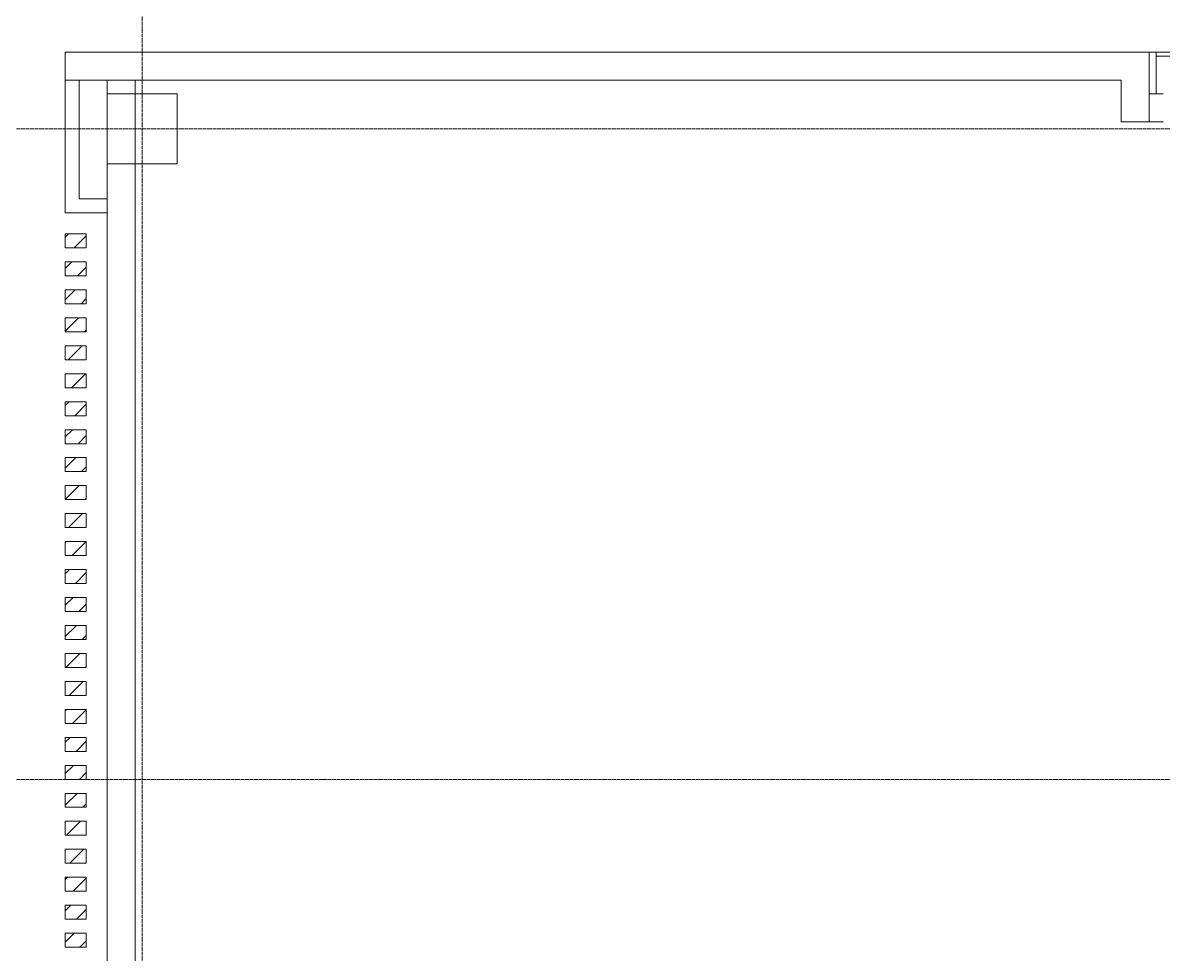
# Model space of a CAD drawing. Header units: millimetres. Extents: x 147592 to 200208, y -27981 to 8299.
# Drawn here: x 155746 to 163900, y -5900 to 759 of the extents above; entities that cross this region are included whole.
import ezdxf

# ---------------------------------------------------------------- set-up
doc = ezdxf.new("R2010")
doc.units = ezdxf.units.MM
doc.linetypes.add('轴网线', pattern=[22.24, 12.7, -3.18, 3.18, -3.18])
for name, color, linetype, lineweight in [('A-GLAZ-CWMG-MCUT', 7, 'Continuous', 13), ('A-GLAZ-CWMG-OTLN', 7, 'Continuous', 5), ('A-WALL-____-MCUT', 7, 'Continuous', 13), ('S-COLS-____-MCUT', 7, 'Continuous', 5), ('S-GRID-____-OTLN', 7, 'Continuous', 5)]:
    doc.layers.add(name, color=color, linetype=linetype, lineweight=lineweight)

# ---------------------------------------------------------------- blocks, each defined once
blk = doc.blocks.new('矩形竖梃 - 100_100mm 木色铝方通-V90-三层给排水_消防平面图')
at = {"layer": 'A-GLAZ-CWMG-OTLN', "true_color": 0x515151}
h = blk.add_hatch(dxfattribs=at)
h.set_pattern_fill('FP_92', color=251, style=0, pattern_type=2)
h.set_pattern_definition([(45, (5800, -156050.01), (-70.71068, 70.71068), [])])
h.paths.add_polyline_path([(-50, 150), (50, 150), (50, 0), (-50, 0)], flags=0)
at = {"layer": 'A-GLAZ-CWMG-MCUT', "color": 251, "lineweight": 5, "true_color": 0x515151}
for p, q in [((-50, 150), (50, 150)), ((-50, 0), (-50, 150)), ((50, 150), (50, 0)), ((50, 0), (-50, 0))]:
    blk.add_line(p, q, dxfattribs=at)
blk = doc.blocks.new('矩形竖梃 - 100_100mm 木色铝方通-V91-三层给排水_消防平面图')
at = {"layer": 'A-GLAZ-CWMG-OTLN', "true_color": 0x515151}
h = blk.add_hatch(dxfattribs=at)
h.set_pattern_fill('FP_93', color=251, style=0, pattern_type=2)
h.set_pattern_definition([(45, (5600, -156050.01), (-70.71068, 70.71068), [])])
h.paths.add_polyline_path([(-50, 150), (50, 150), (50, 0), (-50, 0)], flags=0)
at = {"layer": 'A-GLAZ-CWMG-MCUT', "color": 251, "lineweight": 5, "true_color": 0x515151}
for p, q in [((-50, 150), (50, 150)), ((-50, 0), (-50, 150)), ((50, 150), (50, 0)), ((50, 0), (-50, 0))]:
    blk.add_line(p, q, dxfattribs=at)
blk = doc.blocks.new('矩形竖梃 - 100_100mm 木色铝方通-V92-三层给排水_消防平面图')
at = {"layer": 'A-GLAZ-CWMG-OTLN', "true_color": 0x515151}
h = blk.add_hatch(dxfattribs=at)
h.set_pattern_fill('FP_94', color=251, style=0, pattern_type=2)
h.set_pattern_definition([(45, (5400, -156050.01), (-70.71068, 70.71068), [])])
h.paths.add_polyline_path([(-50, 150), (50, 150), (50, 0), (-50, 0)], flags=0)
at = {"layer": 'A-GLAZ-CWMG-MCUT', "color": 251, "lineweight": 5, "true_color": 0x515151}
for p, q in [((-50, 150), (50, 150)), ((-50, 0), (-50, 150)), ((50, 150), (50, 0)), ((50, 0), (-50, 0))]:
    blk.add_line(p, q, dxfattribs=at)
blk = doc.blocks.new('矩形竖梃 - 100_100mm 木色铝方通-V93-三层给排水_消防平面图')
at = {"layer": 'A-GLAZ-CWMG-OTLN', "true_color": 0x515151}
h = blk.add_hatch(dxfattribs=at)
h.set_pattern_fill('FP_95', color=251, style=0, pattern_type=2)
h.set_pattern_definition([(45, (5200, -156050.01), (-70.71068, 70.71068), [])])
h.paths.add_polyline_path([(-50, 150), (50, 150), (50, 0), (-50, 0)], flags=0)
at = {"layer": 'A-GLAZ-CWMG-MCUT', "color": 251, "lineweight": 5, "true_color": 0x515151}
for p, q in [((-50, 150), (50, 150)), ((-50, 0), (-50, 150)), ((50, 150), (50, 0)), ((50, 0), (-50, 0))]:
    blk.add_line(p, q, dxfattribs=at)
blk = doc.blocks.new('矩形竖梃 - 100_100mm 木色铝方通-V94-三层给排水_消防平面图')
at = {"layer": 'A-GLAZ-CWMG-OTLN', "true_color": 0x515151}
h = blk.add_hatch(dxfattribs=at)
h.set_pattern_fill('FP_96', color=251, style=0, pattern_type=2)
h.set_pattern_definition([(45, (5000, -156050.01), (-70.71068, 70.71068), [])])
h.paths.add_polyline_path([(-50, 150), (50, 150), (50, 0), (-50, 0)], flags=0)
at = {"layer": 'A-GLAZ-CWMG-MCUT', "color": 251, "lineweight": 5, "true_color": 0x515151}
for p, q in [((-50, 150), (50, 150)), ((-50, 0), (-50, 150)), ((50, 150), (50, 0)), ((50, 0), (-50, 0))]:
    blk.add_line(p, q, dxfattribs=at)
blk = doc.blocks.new('矩形竖梃 - 100_100mm 木色铝方通-V95-三层给排水_消防平面图')
at = {"layer": 'A-GLAZ-CWMG-OTLN', "true_color": 0x515151}
h = blk.add_hatch(dxfattribs=at)
h.set_pattern_fill('FP_97', color=251, style=0, pattern_type=2)
h.set_pattern_definition([(45, (4800, -156050.01), (-70.71068, 70.71068), [])])
h.paths.add_polyline_path([(-50, 150), (50, 150), (50, 0), (-50, 0)], flags=0)
at = {"layer": 'A-GLAZ-CWMG-MCUT', "color": 251, "lineweight": 5, "true_color": 0x515151}
for p, q in [((-50, 150), (50, 150)), ((-50, 0), (-50, 150)), ((50, 150), (50, 0)), ((50, 0), (-50, 0))]:
    blk.add_line(p, q, dxfattribs=at)
blk = doc.blocks.new('矩形竖梃 - 100_100mm 木色铝方通-V96-三层给排水_消防平面图')
at = {"layer": 'A-GLAZ-CWMG-OTLN', "true_color": 0x515151}
h = blk.add_hatch(dxfattribs=at)
h.set_pattern_fill('FP_98', color=251, style=0, pattern_type=2)
h.set_pattern_definition([(45, (4600, -156050.01), (-70.71068, 70.71068), [])])
h.paths.add_polyline_path([(-50, 150), (50, 150), (50, 0), (-50, 0)], flags=0)
at = {"layer": 'A-GLAZ-CWMG-MCUT', "color": 251, "lineweight": 5, "true_color": 0x515151}
for p, q in [((-50, 150), (50, 150)), ((-50, 0), (-50, 150)), ((50, 150), (50, 0)), ((50, 0), (-50, 0))]:
    blk.add_line(p, q, dxfattribs=at)
blk = doc.blocks.new('矩形竖梃 - 100_100mm 木色铝方通-V97-三层给排水_消防平面图')
at = {"layer": 'A-GLAZ-CWMG-OTLN', "true_color": 0x515151}
h = blk.add_hatch(dxfattribs=at)
h.set_pattern_fill('FP_99', color=251, style=0, pattern_type=2)
h.set_pattern_definition([(45, (4400, -156050.01), (-70.71068, 70.71068), [])])
h.paths.add_polyline_path([(-50, 150), (50, 150), (50, 0), (-50, 0)], flags=0)
at = {"layer": 'A-GLAZ-CWMG-MCUT', "color": 251, "lineweight": 5, "true_color": 0x515151}
for p, q in [((-50, 150), (50, 150)), ((-50, 0), (-50, 150)), ((50, 150), (50, 0)), ((50, 0), (-50, 0))]:
    blk.add_line(p, q, dxfattribs=at)
blk = doc.blocks.new('矩形竖梃 - 100_100mm 木色铝方通-V98-三层给排水_消防平面图')
at = {"layer": 'A-GLAZ-CWMG-OTLN', "true_color": 0x515151}
h = blk.add_hatch(dxfattribs=at)
h.set_pattern_fill('FP_100', color=251, style=0, pattern_type=2)
h.set_pattern_definition([(45, (4200, -156050.01), (-70.71068, 70.71068), [])])
h.paths.add_polyline_path([(-50, 150), (50, 150), (50, 0), (-50, 0)], flags=0)
at = {"layer": 'A-GLAZ-CWMG-MCUT', "color": 251, "lineweight": 5, "true_color": 0x515151}
for p, q in [((-50, 150), (50, 150)), ((-50, 0), (-50, 150)), ((50, 150), (50, 0)), ((50, 0), (-50, 0))]:
    blk.add_line(p, q, dxfattribs=at)
blk = doc.blocks.new('矩形竖梃 - 100_100mm 木色铝方通-V99-三层给排水_消防平面图')
at = {"layer": 'A-GLAZ-CWMG-OTLN', "true_color": 0x515151}
h = blk.add_hatch(dxfattribs=at)
h.set_pattern_fill('FP_101', color=251, style=0, pattern_type=2)
h.set_pattern_definition([(45, (4000, -156050.01), (-70.71068, 70.71068), [])])
h.paths.add_polyline_path([(-50, 150), (50, 150), (50, 0), (-50, 0)], flags=0)
at = {"layer": 'A-GLAZ-CWMG-MCUT', "color": 251, "lineweight": 5, "true_color": 0x515151}
for p, q in [((-50, 150), (50, 150)), ((-50, 0), (-50, 150)), ((50, 150), (50, 0)), ((50, 0), (-50, 0))]:
    blk.add_line(p, q, dxfattribs=at)
blk = doc.blocks.new('矩形竖梃 - 100_100mm 木色铝方通-V100-三层给排水_消防平面图')
at = {"layer": 'A-GLAZ-CWMG-OTLN', "true_color": 0x515151}
h = blk.add_hatch(dxfattribs=at)
h.set_pattern_fill('FP_102', color=251, style=0, pattern_type=2)
h.set_pattern_definition([(45, (3800, -156050.01), (-70.71068, 70.71068), [])])
h.paths.add_polyline_path([(-50, 150), (50, 150), (50, 0), (-50, 0)], flags=0)
at = {"layer": 'A-GLAZ-CWMG-MCUT', "color": 251, "lineweight": 5, "true_color": 0x515151}
for p, q in [((-50, 150), (50, 150)), ((-50, 0), (-50, 150)), ((50, 150), (50, 0)), ((50, 0), (-50, 0))]:
    blk.add_line(p, q, dxfattribs=at)
blk = doc.blocks.new('矩形竖梃 - 100_100mm 木色铝方通-V101-三层给排水_消防平面图')
at = {"layer": 'A-GLAZ-CWMG-OTLN', "true_color": 0x515151}
h = blk.add_hatch(dxfattribs=at)
h.set_pattern_fill('FP_103', color=251, style=0, pattern_type=2)
h.set_pattern_definition([(45, (3600, -156050.01), (-70.71068, 70.71068), [])])
h.paths.add_polyline_path([(-50, 150), (50, 150), (50, 0), (-50, 0)], flags=0)
at = {"layer": 'A-GLAZ-CWMG-MCUT', "color": 251, "lineweight": 5, "true_color": 0x515151}
for p, q in [((-50, 150), (50, 150)), ((-50, 0), (-50, 150)), ((50, 150), (50, 0)), ((50, 0), (-50, 0))]:
    blk.add_line(p, q, dxfattribs=at)
blk = doc.blocks.new('矩形竖梃 - 100_100mm 木色铝方通-V102-三层给排水_消防平面图')
at = {"layer": 'A-GLAZ-CWMG-OTLN', "true_color": 0x515151}
h = blk.add_hatch(dxfattribs=at)
h.set_pattern_fill('FP_104', color=251, style=0, pattern_type=2)
h.set_pattern_definition([(45, (3400, -156050.01), (-70.71068, 70.71068), [])])
h.paths.add_polyline_path([(-50, 150), (50, 150), (50, 0), (-50, 0)], flags=0)
at = {"layer": 'A-GLAZ-CWMG-MCUT', "color": 251, "lineweight": 5, "true_color": 0x515151}
for p, q in [((-50, 150), (50, 150)), ((-50, 0), (-50, 150)), ((50, 150), (50, 0)), ((50, 0), (-50, 0))]:
    blk.add_line(p, q, dxfattribs=at)
blk = doc.blocks.new('矩形竖梃 - 100_100mm 木色铝方通-V103-三层给排水_消防平面图')
at = {"layer": 'A-GLAZ-CWMG-OTLN', "true_color": 0x515151}
h = blk.add_hatch(dxfattribs=at)
h.set_pattern_fill('FP_105', color=251, style=0, pattern_type=2)
h.set_pattern_definition([(45, (3200, -156050.01), (-70.71068, 70.71068), [])])
h.paths.add_polyline_path([(-50, 150), (50, 150), (50, 0), (-50, 0)], flags=0)
at = {"layer": 'A-GLAZ-CWMG-MCUT', "color": 251, "lineweight": 5, "true_color": 0x515151}
for p, q in [((-50, 150), (50, 150)), ((-50, 0), (-50, 150)), ((50, 150), (50, 0)), ((50, 0), (-50, 0))]:
    blk.add_line(p, q, dxfattribs=at)
blk = doc.blocks.new('矩形竖梃 - 100_100mm 木色铝方通-V104-三层给排水_消防平面图')
at = {"layer": 'A-GLAZ-CWMG-OTLN', "true_color": 0x515151}
h = blk.add_hatch(dxfattribs=at)
h.set_pattern_fill('FP_106', color=251, style=0, pattern_type=2)
h.set_pattern_definition([(45, (3000, -156050.01), (-70.71068, 70.71068), [])])
h.paths.add_polyline_path([(-50, 150), (50, 150), (50, 0), (-50, 0)], flags=0)
at = {"layer": 'A-GLAZ-CWMG-MCUT', "color": 251, "lineweight": 5, "true_color": 0x515151}
for p, q in [((-50, 150), (50, 150)), ((-50, 0), (-50, 150)), ((50, 150), (50, 0)), ((50, 0), (-50, 0))]:
    blk.add_line(p, q, dxfattribs=at)
blk = doc.blocks.new('矩形竖梃 - 100_100mm 木色铝方通-V105-三层给排水_消防平面图')
at = {"layer": 'A-GLAZ-CWMG-OTLN', "true_color": 0x515151}
h = blk.add_hatch(dxfattribs=at)
h.set_pattern_fill('FP_107', color=251, style=0, pattern_type=2)
h.set_pattern_definition([(45, (2800, -156050.01), (-70.71068, 70.71068), [])])
h.paths.add_polyline_path([(-50, 150), (50, 150), (50, 0), (-50, 0)], flags=0)
at = {"layer": 'A-GLAZ-CWMG-MCUT', "color": 251, "lineweight": 5, "true_color": 0x515151}
for p, q in [((-50, 150), (50, 150)), ((-50, 0), (-50, 150)), ((50, 150), (50, 0)), ((50, 0), (-50, 0))]:
    blk.add_line(p, q, dxfattribs=at)
blk = doc.blocks.new('矩形竖梃 - 100_100mm 木色铝方通-V106-三层给排水_消防平面图')
at = {"layer": 'A-GLAZ-CWMG-OTLN', "true_color": 0x515151}
h = blk.add_hatch(dxfattribs=at)
h.set_pattern_fill('FP_108', color=251, style=0, pattern_type=2)
h.set_pattern_definition([(45, (2600, -156050.01), (-70.71068, 70.71068), [])])
h.paths.add_polyline_path([(-50, 150), (50, 150), (50, 0), (-50, 0)], flags=0)
at = {"layer": 'A-GLAZ-CWMG-MCUT', "color": 251, "lineweight": 5, "true_color": 0x515151}
for p, q in [((-50, 150), (50, 150)), ((-50, 0), (-50, 150)), ((50, 150), (50, 0)), ((50, 0), (-50, 0))]:
    blk.add_line(p, q, dxfattribs=at)
blk = doc.blocks.new('矩形竖梃 - 100_100mm 木色铝方通-V107-三层给排水_消防平面图')
at = {"layer": 'A-GLAZ-CWMG-OTLN', "true_color": 0x515151}
h = blk.add_hatch(dxfattribs=at)
h.set_pattern_fill('FP_109', color=251, style=0, pattern_type=2)
h.set_pattern_definition([(45, (2400, -156050.01), (-70.71068, 70.71068), [])])
h.paths.add_polyline_path([(-50, 150), (50, 150), (50, 0), (-50, 0)], flags=0)
at = {"layer": 'A-GLAZ-CWMG-MCUT', "color": 251, "lineweight": 5, "true_color": 0x515151}
for p, q in [((-50, 150), (50, 150)), ((-50, 0), (-50, 150)), ((50, 150), (50, 0)), ((50, 0), (-50, 0))]:
    blk.add_line(p, q, dxfattribs=at)
blk = doc.blocks.new('矩形竖梃 - 100_100mm 木色铝方通-V108-三层给排水_消防平面图')
at = {"layer": 'A-GLAZ-CWMG-OTLN', "true_color": 0x515151}
h = blk.add_hatch(dxfattribs=at)
h.set_pattern_fill('FP_110', color=251, style=0, pattern_type=2)
h.set_pattern_definition([(45, (2200, -156050.01), (-70.71068, 70.71068), [])])
h.paths.add_polyline_path([(-50, 150), (50, 150), (50, 0), (-50, 0)], flags=0)
at = {"layer": 'A-GLAZ-CWMG-MCUT', "color": 251, "lineweight": 5, "true_color": 0x515151}
for p, q in [((-50, 150), (50, 150)), ((-50, 0), (-50, 150)), ((50, 150), (50, 0)), ((50, 0), (-50, 0))]:
    blk.add_line(p, q, dxfattribs=at)
blk = doc.blocks.new('矩形竖梃 - 100_100mm 木色铝方通-V109-三层给排水_消防平面图')
at = {"layer": 'A-GLAZ-CWMG-OTLN', "true_color": 0x515151}
h = blk.add_hatch(dxfattribs=at)
h.set_pattern_fill('FP_111', color=251, style=0, pattern_type=2)
h.set_pattern_definition([(45, (2000, -156050.01), (-70.71068, 70.71068), [])])
h.paths.add_polyline_path([(-50, 150), (50, 150), (50, 0), (-50, 0)], flags=0)
at = {"layer": 'A-GLAZ-CWMG-MCUT', "color": 251, "lineweight": 5, "true_color": 0x515151}
for p, q in [((-50, 150), (50, 150)), ((-50, 0), (-50, 150)), ((50, 150), (50, 0)), ((50, 0), (-50, 0))]:
    blk.add_line(p, q, dxfattribs=at)
blk = doc.blocks.new('矩形竖梃 - 100_100mm 木色铝方通-V110-三层给排水_消防平面图')
at = {"layer": 'A-GLAZ-CWMG-OTLN', "true_color": 0x515151}
h = blk.add_hatch(dxfattribs=at)
h.set_pattern_fill('FP_112', color=251, style=0, pattern_type=2)
h.set_pattern_definition([(45, (1800, -156050.01), (-70.71068, 70.71068), [])])
h.paths.add_polyline_path([(-50, 150), (50, 150), (50, 0), (-50, 0)], flags=0)
at = {"layer": 'A-GLAZ-CWMG-MCUT', "color": 251, "lineweight": 5, "true_color": 0x515151}
for p, q in [((-50, 150), (50, 150)), ((-50, 0), (-50, 150)), ((50, 150), (50, 0)), ((50, 0), (-50, 0))]:
    blk.add_line(p, q, dxfattribs=at)
blk = doc.blocks.new('矩形竖梃 - 100_100mm 木色铝方通-V111-三层给排水_消防平面图')
at = {"layer": 'A-GLAZ-CWMG-OTLN', "true_color": 0x515151}
h = blk.add_hatch(dxfattribs=at)
h.set_pattern_fill('FP_113', color=251, style=0, pattern_type=2)
h.set_pattern_definition([(45, (1600, -156050.01), (-70.71068, 70.71068), [])])
h.paths.add_polyline_path([(-50, 150), (50, 150), (50, 0), (-50, 0)], flags=0)
at = {"layer": 'A-GLAZ-CWMG-MCUT', "color": 251, "lineweight": 5, "true_color": 0x515151}
for p, q in [((-50, 150), (50, 150)), ((-50, 0), (-50, 150)), ((50, 150), (50, 0)), ((50, 0), (-50, 0))]:
    blk.add_line(p, q, dxfattribs=at)
blk = doc.blocks.new('矩形竖梃 - 100_100mm 木色铝方通-V112-三层给排水_消防平面图')
at = {"layer": 'A-GLAZ-CWMG-OTLN', "true_color": 0x515151}
h = blk.add_hatch(dxfattribs=at)
h.set_pattern_fill('FP_114', color=251, style=0, pattern_type=2)
h.set_pattern_definition([(45, (1400, -156050.01), (-70.71068, 70.71068), [])])
h.paths.add_polyline_path([(-50, 150), (50, 150), (50, 0), (-50, 0)], flags=0)
at = {"layer": 'A-GLAZ-CWMG-MCUT', "color": 251, "lineweight": 5, "true_color": 0x515151}
for p, q in [((-50, 150), (50, 150)), ((-50, 0), (-50, 150)), ((50, 150), (50, 0)), ((50, 0), (-50, 0))]:
    blk.add_line(p, q, dxfattribs=at)
blk = doc.blocks.new('矩形竖梃 - 100_100mm 木色铝方通-V113-三层给排水_消防平面图')
at = {"layer": 'A-GLAZ-CWMG-OTLN', "true_color": 0x515151}
h = blk.add_hatch(dxfattribs=at)
h.set_pattern_fill('FP_115', color=251, style=0, pattern_type=2)
h.set_pattern_definition([(45, (1200, -156050.01), (-70.71068, 70.71068), [])])
h.paths.add_polyline_path([(-50, 150), (50, 150), (50, 0), (-50, 0)], flags=0)
at = {"layer": 'A-GLAZ-CWMG-MCUT', "color": 251, "lineweight": 5, "true_color": 0x515151}
for p, q in [((-50, 150), (50, 150)), ((-50, 0), (-50, 150)), ((50, 150), (50, 0)), ((50, 0), (-50, 0))]:
    blk.add_line(p, q, dxfattribs=at)
blk = doc.blocks.new('矩形竖梃 - 100_100mm 木色铝方通-V114-三层给排水_消防平面图')
at = {"layer": 'A-GLAZ-CWMG-OTLN', "true_color": 0x515151}
h = blk.add_hatch(dxfattribs=at)
h.set_pattern_fill('FP_116', color=251, style=0, pattern_type=2)
h.set_pattern_definition([(45, (1000, -156050.01), (-70.71068, 70.71068), [])])
h.paths.add_polyline_path([(-50, 150), (50, 150), (50, 0), (-50, 0)], flags=0)
at = {"layer": 'A-GLAZ-CWMG-MCUT', "color": 251, "lineweight": 5, "true_color": 0x515151}
for p, q in [((-50, 150), (50, 150)), ((-50, 0), (-50, 150)), ((50, 150), (50, 0)), ((50, 0), (-50, 0))]:
    blk.add_line(p, q, dxfattribs=at)
blk = doc.blocks.new('矩形竖梃 - 100_100mm 木色铝方通-V115-三层给排水_消防平面图')
at = {"layer": 'A-GLAZ-CWMG-OTLN', "true_color": 0x515151}
h = blk.add_hatch(dxfattribs=at)
h.set_pattern_fill('FP_117', color=251, style=0, pattern_type=2)
h.set_pattern_definition([(45, (800, -156050.01), (-70.71068, 70.71068), [])])
h.paths.add_polyline_path([(-50, 150), (50, 150), (50, 0), (-50, 0)], flags=0)
at = {"layer": 'A-GLAZ-CWMG-MCUT', "color": 251, "lineweight": 5, "true_color": 0x515151}
for p, q in [((-50, 150), (50, 150)), ((-50, 0), (-50, 150)), ((50, 150), (50, 0)), ((50, 0), (-50, 0))]:
    blk.add_line(p, q, dxfattribs=at)
blk = doc.blocks.new('矩形竖梃 - 50_300mm 长方形-V187-三层给排水_消防平面图')
at = {"layer": 'A-GLAZ-CWMG-MCUT', "color": 251, "lineweight": 5, "true_color": 0x515151}
for p, q in [((-50, 0), (0, 0)), ((-50, -300), (-50, 0)), ((0, 0), (0, -300)), ((0, -300), (-50, -300))]:
    blk.add_line(p, q, dxfattribs=at)
blk = doc.blocks.new('矩形竖梃 - 30mm 正方形-1917557-三层给排水_消防平面图')
at = {"layer": 'A-GLAZ-CWMG-OTLN', "color": 251, "true_color": 0x515151}
for p, q in [((163850, 520), (163850, 550)), ((163850, 550), (164950, 550)), ((164950, 520), (163850, 520)), ((164950, 550), (164950, 520))]:
    blk.add_line(p, q, dxfattribs=at)
blk = doc.blocks.new('YXQH_AR_B9-20_rvt-1-三层给排水_消防平面图')
at = {"layer": 'A-WALL-____-MCUT', "color": 251, "lineweight": 5, "true_color": 0x515151}
for p, q in [((163600, 550), (156050, 550)), ((156050, 550), (156050, 350)), ((163800, 550), (163600, 550)), ((163800, 250), (163800, 550)), ((156050, 350), (156050, -600)), ((156150, 350), (156050, 350)), ((156150, 350), (156350, 350)), ((156150, -500), (156150, 350)), ((156350, 350), (156350, -500)), ((156550, 350), (156350, 350)), ((156550, -600), (156550, 350)), ((156550, 350), (163600, 350)), ((163600, 350), (163600, 50)), ((163900, 250), (163800, 250)), ((163800, 250), (163800, 50)), ((163600, 50), (163800, 50)), ((163800, 50), (163900, 50)), ((156350, -500), (156150, -500)), ((156350, -600), (156350, -500)), ((156050, -600), (156150, -600)), ((156150, -600), (156350, -600)), ((156350, -600), (156350, -8450)), ((156550, -8450), (156550, -600))]:
    blk.add_line(p, q, dxfattribs=at)
at = {"layer": 'S-GRID-____-OTLN', "color": 173, "linetype": '轴网线', "true_color": 0x5151ff}
for p, q in [((156600, 7499.5), (156600, -27181.2)), ((199020.5, 0), (148525.8, 0)), ((199020.5, -4650), (148525.8, -4650))]:
    blk.add_line(p, q, dxfattribs=at)
at = {"color": 251, "lineweight": 5, "true_color": 0x515151, "extrusion": (0, 0, -1)}
blk.add_blockref('矩形竖梃 - 50_300mm 长方形-V187-三层给排水_消防平面图', (-163800, 550), dxfattribs=at)
at = {"color": 251, "lineweight": 5, "true_color": 0x515151}
blk.add_blockref('矩形竖梃 - 30mm 正方形-1917557-三层给排水_消防平面图', (0, 0), dxfattribs=at)
at = {"color": 251, "lineweight": 5, "true_color": 0x515151, "extrusion": (0, 0, -1), "rotation": 90.00000000000011}
for name, p in [('矩形竖梃 - 100_100mm 木色铝方通-V115-三层给排水_消防平面图', (-156050, -800)), ('矩形竖梃 - 100_100mm 木色铝方通-V114-三层给排水_消防平面图', (-156050, -1000)), ('矩形竖梃 - 100_100mm 木色铝方通-V113-三层给排水_消防平面图', (-156050, -1200)), ('矩形竖梃 - 100_100mm 木色铝方通-V112-三层给排水_消防平面图', (-156050, -1400)), ('矩形竖梃 - 100_100mm 木色铝方通-V111-三层给排水_消防平面图', (-156050, -1600)), ('矩形竖梃 - 100_100mm 木色铝方通-V110-三层给排水_消防平面图', (-156050, -1800)), ('矩形竖梃 - 100_100mm 木色铝方通-V109-三层给排水_消防平面图', (-156050, -2000)), ('矩形竖梃 - 100_100mm 木色铝方通-V108-三层给排水_消防平面图', (-156050, -2200)), ('矩形竖梃 - 100_100mm 木色铝方通-V107-三层给排水_消防平面图', (-156050, -2400)), ('矩形竖梃 - 100_100mm 木色铝方通-V106-三层给排水_消防平面图', (-156050, -2600)), ('矩形竖梃 - 100_100mm 木色铝方通-V105-三层给排水_消防平面图', (-156050, -2800)), ('矩形竖梃 - 100_100mm 木色铝方通-V104-三层给排水_消防平面图', (-156050, -3000)), ('矩形竖梃 - 100_100mm 木色铝方通-V103-三层给排水_消防平面图', (-156050, -3200)), ('矩形竖梃 - 100_100mm 木色铝方通-V102-三层给排水_消防平面图', (-156050, -3400)), ('矩形竖梃 - 100_100mm 木色铝方通-V101-三层给排水_消防平面图', (-156050, -3600)), ('矩形竖梃 - 100_100mm 木色铝方通-V100-三层给排水_消防平面图', (-156050, -3800)), ('矩形竖梃 - 100_100mm 木色铝方通-V99-三层给排水_消防平面图', (-156050, -4000)), ('矩形竖梃 - 100_100mm 木色铝方通-V98-三层给排水_消防平面图', (-156050, -4200)), ('矩形竖梃 - 100_100mm 木色铝方通-V97-三层给排水_消防平面图', (-156050, -4400)), ('矩形竖梃 - 100_100mm 木色铝方通-V96-三层给排水_消防平面图', (-156050, -4600)), ('矩形竖梃 - 100_100mm 木色铝方通-V95-三层给排水_消防平面图', (-156050, -4800)), ('矩形竖梃 - 100_100mm 木色铝方通-V94-三层给排水_消防平面图', (-156050, -5000)), ('矩形竖梃 - 100_100mm 木色铝方通-V93-三层给排水_消防平面图', (-156050, -5200)), ('矩形竖梃 - 100_100mm 木色铝方通-V92-三层给排水_消防平面图', (-156050, -5400)), ('矩形竖梃 - 100_100mm 木色铝方通-V91-三层给排水_消防平面图', (-156050, -5600)), ('矩形竖梃 - 100_100mm 木色铝方通-V90-三层给排水_消防平面图', (-156050, -5800))]:
    blk.add_blockref(name, p, dxfattribs=at)
blk = doc.blocks.new('YXQH_ST_B9-20_rvt-1-三层给排水_消防平面图')
at = {"layer": 'S-COLS-____-MCUT', "color": 251, "lineweight": 18, "true_color": 0x515151}
for p, q in [((156850, 250), (156350, 250)), ((156350, 250), (156350, -250)), ((156850, -250), (156850, 250)), ((156350, -250), (156850, -250))]:
    blk.add_line(p, q, dxfattribs=at)

msp = doc.modelspace()

# ---------------------------------------------------------------- block references
at = {"lineweight": 5}
for name in ['YXQH_AR_B9-20_rvt-1-三层给排水_消防平面图', 'YXQH_ST_B9-20_rvt-1-三层给排水_消防平面图']:
    msp.add_blockref(name, (0, 0), dxfattribs=at)

doc.saveas('drawing.dxf')
